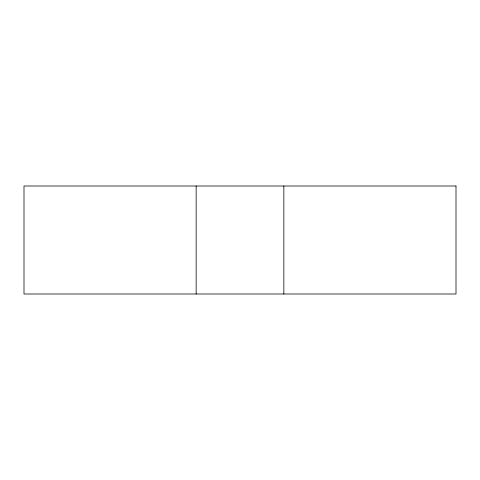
<?xml version="1.0" encoding="UTF-8"?>
<svg xmlns="http://www.w3.org/2000/svg" width="480" height="480" viewBox="0 0 480 480"><rect width="100%" height="100%" fill="white"/><g stroke="black" fill="none" stroke-linecap="round" stroke-linejoin="round"><path stroke-width="0.72" d="M283.848 186L283.848 294M196.152 186L196.152 294M456 186L24 186L24 294L456 294L456 186"/></g></svg>
